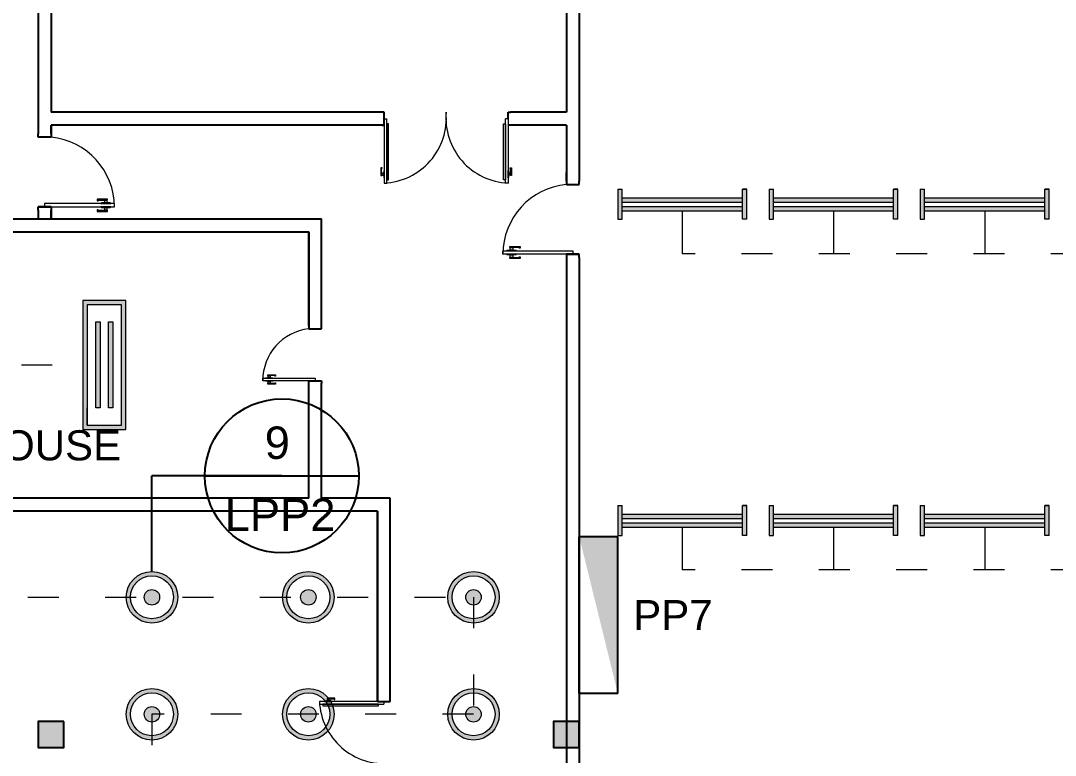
# Model space of a CAD drawing. Header units: millimetres. Extents: x 3339 to 2017737, y 4955 to 2748989.
# Drawn here: x 1434887 to 1446933, y 1273467 to 1282015 of the extents above; entities that cross this region are included whole.
import ezdxf

# ---------------------------------------------------------------- set-up
doc = ezdxf.new("R2010")
doc.units = ezdxf.units.MM
doc.header["$LTSCALE"] = 30
doc.linetypes.add('ACAD_ISO03W100', pattern=[30, 12, -18])
for name, color, linetype, lineweight in [('A-DETL-GENF', 92, 'Continuous', 13), ('A-DOOR', 31, 'Continuous', 13), ('LIGHT LINES', 6, 'ACAD_ISO03W100', 13), ('LIGHTS', 6, 'Continuous', 13)]:
    doc.layers.add(name, color=color, linetype=linetype, lineweight=lineweight)
doc.layers.add('TEXT', color=7, linetype='Continuous')
doc.styles.get("Standard").update_dxf_attribs({"font": 'arial.ttf'})

msp = doc.modelspace()

# ---------------------------------------------------------------- hatches: boundary and pattern name
at = {"true_color": 0xf8d731}
h = msp.add_hatch(color=40, dxfattribs=at)
h.dxf.hatch_style = 1
h.paths.add_polyline_path([(1441840.35, 1276010.181), (1441390.35, 1276010.181), (1441840.35, 1274185.181)])
h = msp.add_hatch(color=2)
h.dxf.hatch_style = 1
h.paths.add_polyline_path([(1435390.35, 1273859.357), (1435090.35, 1273859.357), (1435090.35, 1273559.357), (1435390.35, 1273559.357)])
h = msp.add_hatch(color=2)
h.dxf.hatch_style = 1
h.paths.add_polyline_path([(1441390.35, 1273859.357), (1441090.35, 1273859.357), (1441090.35, 1273559.357), (1441390.35, 1273559.357)])
at = {"layer": 'LIGHTS'}
h = msp.add_hatch(color=256, dxfattribs=at)
h.dxf.hatch_style = 1
h.paths.add_polyline_path([(1441840.35, 1279703.802), (1441890.35, 1279703.802), (1441890.35, 1280053.802), (1441840.35, 1280053.802)])
h = msp.add_hatch(color=256, dxfattribs=at)
h.dxf.hatch_style = 1
h.paths.add_polyline_path([(1443290.35, 1279903.802), (1443290.35, 1279953.802), (1441890.35, 1279953.802), (1441890.35, 1279903.802)])
h = msp.add_hatch(color=256, dxfattribs=at)
h.dxf.hatch_style = 1
h.paths.add_polyline_path([(1443290.35, 1279703.802), (1443340.35, 1279703.802), (1443340.35, 1280053.802), (1443290.35, 1280053.802)])
h = msp.add_hatch(color=256, dxfattribs=at)
h.dxf.hatch_style = 1
h.paths.add_polyline_path([(1443600.876, 1279703.802), (1443650.876, 1279703.802), (1443650.876, 1280053.802), (1443600.876, 1280053.802)])
h = msp.add_hatch(color=256, dxfattribs=at)
h.dxf.hatch_style = 1
h.paths.add_polyline_path([(1445050.876, 1279903.802), (1445050.876, 1279953.802), (1443650.876, 1279953.802), (1443650.876, 1279903.802)])
h = msp.add_hatch(color=256, dxfattribs=at)
h.dxf.hatch_style = 1
h.paths.add_polyline_path([(1445050.876, 1279703.802), (1445100.876, 1279703.802), (1445100.876, 1280053.802), (1445050.876, 1280053.802)])
h = msp.add_hatch(color=256, dxfattribs=at)
h.dxf.hatch_style = 1
h.paths.add_polyline_path([(1445361.403, 1279703.802), (1445411.403, 1279703.802), (1445411.403, 1280053.802), (1445361.403, 1280053.802)])
h = msp.add_hatch(color=256, dxfattribs=at)
h.dxf.hatch_style = 1
h.paths.add_polyline_path([(1446811.403, 1279903.802), (1446811.403, 1279953.802), (1445411.403, 1279953.802), (1445411.403, 1279903.802)])
h = msp.add_hatch(color=256, dxfattribs=at)
h.dxf.hatch_style = 1
h.paths.add_polyline_path([(1446811.403, 1279703.802), (1446861.403, 1279703.802), (1446861.403, 1280053.802), (1446811.403, 1280053.802)])
h = msp.add_hatch(color=256, dxfattribs=at)
h.dxf.hatch_style = 1
h.paths.add_polyline_path([(1441890.35, 1279853.802), (1441890.35, 1279803.802), (1443290.35, 1279803.802), (1443290.35, 1279853.802)])
h = msp.add_hatch(color=256, dxfattribs=at)
h.dxf.hatch_style = 1
h.paths.add_polyline_path([(1443650.876, 1279853.802), (1443650.876, 1279803.802), (1445050.876, 1279803.802), (1445050.876, 1279853.802)])
h = msp.add_hatch(color=256, dxfattribs=at)
h.dxf.hatch_style = 1
h.paths.add_polyline_path([(1445411.403, 1279853.802), (1445411.403, 1279803.802), (1446811.403, 1279803.802), (1446811.403, 1279853.802)])
h = msp.add_hatch(color=256, dxfattribs=at)
h.dxf.hatch_style = 1
h.paths.add_polyline_path([(1436111.082, 1278759.357), (1435611.082, 1278759.357), (1435611.082, 1277259.357), (1436111.082, 1277259.357)])
h.paths.add_polyline_path([(1435661.082, 1278709.357), (1436061.082, 1278709.357), (1436061.082, 1277309.357), (1435661.082, 1277309.357), (1435661.082, 1277509.357)], flags=16)
h.paths.add_polyline_path([(1435761.082, 1278509.357), (1435811.082, 1278509.357), (1435811.082, 1277509.357), (1435761.082, 1277509.357)], flags=0)
h.paths.add_polyline_path([(1435911.082, 1278509.357), (1435961.082, 1278509.357), (1435961.082, 1277509.357), (1435911.082, 1277509.357)], flags=0)
h = msp.add_hatch(color=256, dxfattribs=at)
h.dxf.hatch_style = 1
h.paths.add_polyline_path([(1435761.082, 1277509.357), (1435811.082, 1277509.357), (1435811.082, 1278509.357), (1435761.082, 1278509.357)])
h = msp.add_hatch(color=256, dxfattribs=at)
h.dxf.hatch_style = 1
h.paths.add_polyline_path([(1435961.082, 1278509.357), (1435911.082, 1278509.357), (1435911.082, 1277509.357), (1435961.082, 1277509.357)])
h = msp.add_hatch(color=256, dxfattribs=at)
h.dxf.hatch_style = 1
h.paths.add_polyline_path([(1441840.35, 1276023.246), (1441890.35, 1276023.246), (1441890.35, 1276373.246), (1441840.35, 1276373.246)])
h = msp.add_hatch(color=256, dxfattribs=at)
h.dxf.hatch_style = 1
h.paths.add_polyline_path([(1443290.35, 1276023.246), (1443340.35, 1276023.246), (1443340.35, 1276373.246), (1443290.35, 1276373.246)])
h = msp.add_hatch(color=256, dxfattribs=at)
h.dxf.hatch_style = 1
h.paths.add_polyline_path([(1443600.876, 1276023.246), (1443650.876, 1276023.246), (1443650.876, 1276373.246), (1443600.876, 1276373.246)])
h = msp.add_hatch(color=256, dxfattribs=at)
h.dxf.hatch_style = 1
h.paths.add_polyline_path([(1445050.876, 1276023.246), (1445100.876, 1276023.246), (1445100.876, 1276373.246), (1445050.876, 1276373.246)])
h = msp.add_hatch(color=256, dxfattribs=at)
h.dxf.hatch_style = 1
h.paths.add_polyline_path([(1445361.403, 1276023.246), (1445411.403, 1276023.246), (1445411.403, 1276373.246), (1445361.403, 1276373.246)])
h = msp.add_hatch(color=256, dxfattribs=at)
h.dxf.hatch_style = 1
h.paths.add_polyline_path([(1446811.403, 1276023.246), (1446861.403, 1276023.246), (1446861.403, 1276373.246), (1446811.403, 1276373.246)])
h = msp.add_hatch(color=256, dxfattribs=at)
h.dxf.hatch_style = 1
h.paths.add_polyline_path([(1443290.35, 1276223.246), (1443290.35, 1276273.246), (1441890.35, 1276273.246), (1441890.35, 1276223.246)])
h = msp.add_hatch(color=256, dxfattribs=at)
h.dxf.hatch_style = 1
h.paths.add_polyline_path([(1445050.876, 1276223.246), (1445050.876, 1276273.246), (1443650.876, 1276273.246), (1443650.876, 1276223.246)])
h = msp.add_hatch(color=256, dxfattribs=at)
h.dxf.hatch_style = 1
h.paths.add_polyline_path([(1446811.403, 1276223.246), (1446811.403, 1276273.246), (1445411.403, 1276273.246), (1445411.403, 1276223.246)])
h = msp.add_hatch(color=256, dxfattribs=at)
h.dxf.hatch_style = 1
h.paths.add_polyline_path([(1441890.35, 1276173.246), (1441890.35, 1276123.246), (1443290.35, 1276123.246), (1443290.35, 1276173.246)])
h = msp.add_hatch(color=256, dxfattribs=at)
h.dxf.hatch_style = 1
h.paths.add_polyline_path([(1443650.876, 1276173.246), (1443650.876, 1276123.246), (1445050.876, 1276123.246), (1445050.876, 1276173.246)])
h = msp.add_hatch(color=256, dxfattribs=at)
h.dxf.hatch_style = 1
h.paths.add_polyline_path([(1445411.403, 1276173.246), (1445411.403, 1276123.246), (1446811.403, 1276123.246), (1446811.403, 1276173.246)])
h = msp.add_hatch(color=256, dxfattribs=at)
h.dxf.hatch_style = 1
h.paths.add_polyline_path([(1436165.401, 1275305.862), (1436115.401, 1275305.862, 1), (1436715.401, 1275305.862), (1436665.401, 1275305.862, -1)])
h.paths.add_polyline_path([(1436665.401, 1275305.862), (1436715.401, 1275305.862, 1), (1436115.401, 1275305.862), (1436165.401, 1275305.862, -1)])
h = msp.add_hatch(color=256, dxfattribs=at)
h.dxf.hatch_style = 1
h.paths.add_polyline_path([(1438536.589, 1275305.862), (1438486.589, 1275305.862, -1), (1437986.589, 1275305.862), (1437936.589, 1275305.862, 1)])
h.paths.add_polyline_path([(1437936.589, 1275305.862), (1437986.589, 1275305.862, -1), (1438486.589, 1275305.862), (1438536.589, 1275305.862, 1)])
h = msp.add_hatch(color=256, dxfattribs=at)
h.dxf.hatch_style = 1
h.paths.add_polyline_path([(1439859.573, 1275305.862), (1439909.573, 1275305.862, -1), (1440409.573, 1275305.862, -0.414213562), (1440159.573, 1275055.862), (1440159.573, 1275005.862, 0.414213562), (1440459.573, 1275305.862, 1)])
h.paths.add_polyline_path([(1439909.573, 1275305.862), (1439859.573, 1275305.862, 0.414213562), (1440159.573, 1275005.862), (1440159.573, 1275055.862, -0.414213562)], flags=17)
h = msp.add_hatch(color=256, dxfattribs=at)
h.dxf.hatch_style = 1
h.paths.add_polyline_path([(1436505.401, 1275305.862, 1), (1436325.401, 1275305.862, 1)])
h = msp.add_hatch(color=256, dxfattribs=at)
h.dxf.hatch_style = 1
h.paths.add_polyline_path([(1438326.589, 1275305.862, 1), (1438146.589, 1275305.862, 1)])
h = msp.add_hatch(color=256, dxfattribs=at)
h.dxf.hatch_style = 1
h.paths.add_polyline_path([(1440249.573, 1275305.862, 1), (1440069.573, 1275305.862, 1)])
h = msp.add_hatch(color=256, dxfattribs=at)
h.dxf.hatch_style = 1
h.paths.add_polyline_path([(1436665.401, 1273944.27), (1436715.401, 1273944.27, 1), (1436115.401, 1273944.27, 0.414213562), (1436415.401, 1273644.27), (1436415.401, 1273694.27, -0.414213562), (1436165.401, 1273944.27, -1)])
h.paths.add_polyline_path([(1436715.401, 1273944.27), (1436665.401, 1273944.27, -0.414213562), (1436415.401, 1273694.27), (1436415.401, 1273644.27, 0.414213562)], flags=17)
h = msp.add_hatch(color=256, dxfattribs=at)
h.dxf.hatch_style = 1
h.paths.add_polyline_path([(1437936.589, 1273944.27), (1437986.589, 1273944.27, -0.713418772), (1438433.643, 1274098.12), (1438456.569, 1274098.12), (1438456.569, 1274121.932), (1438454.188, 1274121.932), (1438454.188, 1274131.457), (1438471.027, 1274131.457, 0.709313027)])
h.paths.add_polyline_path([(1438536.589, 1273944.27), (1438486.589, 1273944.27, -0.156388927), (1438439.982, 1273798.904, 0.018031945), (1438465.556, 1273750.429, 0.177456154)])
h.paths.add_polyline_path([(1438520.616, 1274040.857), (1438467.178, 1274040.857, -0.099493804), (1438486.589, 1273944.27), (1438536.589, 1273944.27, 0.082132996)])
h.paths.add_polyline_path([(1438511.941, 1274063.357), (1438456.403, 1274063.357, -0.024962107), (1438467.178, 1274040.857), (1438520.616, 1274040.857, 0.020103519)])
h.paths.add_polyline_path([(1438496.922, 1274093.357), (1438437.271, 1274093.357, -0.035626928), (1438456.403, 1274063.357), (1438511.941, 1274063.357, 0.027979683)])
h.paths.add_polyline_path([(1438480.381, 1274119.1, 0.002916695), (1438478.325, 1274121.932), (1438456.569, 1274121.932), (1438456.569, 1274098.12), (1438480.381, 1274098.12)])
h.paths.add_polyline_path([(1438480.381, 1274119.1), (1438480.381, 1274098.12), (1438494.136, 1274098.12, 0.020915035)])
h.paths.add_polyline_path([(1438494.136, 1274098.12), (1438480.381, 1274098.12), (1438433.643, 1274098.12, -0.005986807), (1438437.271, 1274093.357), (1438496.922, 1274093.357, 0.004597984)])
h.paths.add_polyline_path([(1438471.027, 1274131.457), (1438454.188, 1274131.457), (1438454.188, 1274121.932), (1438456.569, 1274121.932), (1438478.325, 1274121.932, 0.010000613)])
h.paths.add_polyline_path([(1438465.556, 1273750.429, -0.018031945), (1438439.982, 1273798.904, -0.729521922), (1437986.589, 1273944.27), (1437936.589, 1273944.27, 0.69857705)])
h = msp.add_hatch(color=256, dxfattribs=at)
h.dxf.hatch_style = 1
h.paths.add_polyline_path([(1440159.573, 1274244.27), (1440159.573, 1274194.27, -0.414213562), (1440409.573, 1273944.27, -1), (1439909.573, 1273944.27), (1439859.573, 1273944.27, 1), (1440459.573, 1273944.27, 0.414213562)])
h.paths.add_polyline_path([(1440159.573, 1274194.27), (1440159.573, 1274244.27, 0.414213562), (1439859.573, 1273944.27), (1439909.573, 1273944.27, -0.414213562)], flags=17)
h = msp.add_hatch(color=256, dxfattribs=at)
h.dxf.hatch_style = 1
h.paths.add_polyline_path([(1436505.401, 1273944.27, 1), (1436325.401, 1273944.27, 1)])
h = msp.add_hatch(color=256, dxfattribs=at)
h.dxf.hatch_style = 1
h.paths.add_polyline_path([(1438326.589, 1273944.27, 1), (1438146.589, 1273944.27, 1)])
h = msp.add_hatch(color=256, dxfattribs=at)
h.dxf.hatch_style = 1
h.paths.add_polyline_path([(1440249.573, 1273944.27, 1), (1440069.573, 1273944.27, 1)])

# ---------------------------------------------------------------- linework, layer by layer
at = {"color": 0}
for p, q in [((1441390.35, 1292787.977), (1441390.35, 1280149.357)), ((1435090.35, 1290509.357), (1435090.35, 1280699.357)), ((1435240.35, 1290509.357), (1435240.35, 1281286.857)), ((1441240.35, 1290509.357), (1441240.35, 1280949.357)), ((1435240.35, 1281984.357), (1435240.35, 1280949.357)), ((1439090.35, 1280949.357), (1435240.35, 1280949.357)), ((1441240.35, 1280949.357), (1440590.35, 1280949.357)), ((1435240.35, 1280799.357), (1435240.35, 1280699.357)), ((1435240.35, 1280699.357), (1435240.35, 1280799.357)), ((1439118.85, 1280799.357), (1435240.35, 1280799.357)), ((1439124.1, 1280874.357), (1439118.85, 1280874.357)), ((1440561.85, 1280874.357), (1440556.6, 1280874.357)), ((1441090.35, 1280799.357), (1440561.85, 1280799.357)), ((1441240.35, 1280799.357), (1440590.35, 1280799.357)), ((1441240.35, 1280799.357), (1441240.35, 1280149.357)), ((1441240.35, 1280249.357), (1441240.35, 1280149.357)), ((1441240.35, 1280149.357), (1441240.35, 1280249.357)), ((1429390.35, 1279709.357), (1438390.35, 1279709.357)), ((1435090.35, 1279809.357), (1435090.35, 1279709.357)), ((1435240.35, 1279809.357), (1435240.35, 1279709.357)), ((1435240.35, 1279709.357), (1435240.35, 1279809.357)), ((1438390.35, 1278464.357), (1438390.35, 1279709.357)), ((1429390.35, 1279559.357), (1438240.35, 1279559.357)), ((1438240.35, 1278464.357), (1438240.35, 1279559.357)), ((1438240.35, 1279559.357), (1438240.35, 1278464.357)), ((1441240.35, 1279259.357), (1441240.35, 1270184.357)), ((1441390.35, 1279259.357), (1441390.35, 1255559.357)), ((1438240.35, 1276459.357), (1438240.35, 1277796.857)), ((1438390.35, 1276459.357), (1438390.35, 1277796.857)), ((1438240.35, 1276459.357), (1429540.35, 1276459.357)), ((1439190.35, 1276459.357), (1438390.35, 1276459.357)), ((1439190.35, 1274121.857), (1439190.35, 1276459.357)), ((1439040.35, 1276309.357), (1432240.35, 1276309.357)), ((1439040.35, 1274093.357), (1439040.35, 1276309.357)), ((1439040.35, 1276309.357), (1439040.35, 1274093.357)), ((1439040.35, 1274095.607), (1439040.35, 1274093.357)), ((1439040.35, 1274093.357), (1439040.35, 1274095.607)), ((1439115.35, 1274093.357), (1439115.35, 1274088.107))]:
    msp.add_line(p, q, dxfattribs=at)
for p, q in [((1439118.85, 1280949.357), (1439090.35, 1280949.357)), ((1439118.85, 1280799.357), (1439118.85, 1280949.357)), ((1440561.85, 1280874.357), (1440561.85, 1280949.357)), ((1440561.85, 1280949.357), (1440590.35, 1280949.357)), ((1439090.35, 1280799.357), (1439118.85, 1280799.357)), ((1440590.35, 1280799.357), (1440561.85, 1280799.357)), ((1435090.35, 1280657.895), (1435090.35, 1280699.357)), ((1435240.35, 1280699.357), (1435240.35, 1280657.895)), ((1435240.35, 1280657.895), (1435090.35, 1280657.895)), ((1441240.35, 1280149.357), (1441240.35, 1280107.895)), ((1441240.35, 1280107.895), (1441390.35, 1280107.895)), ((1441390.35, 1280107.895), (1441390.35, 1280149.357)), ((1441390.35, 1280107.895), (1441390.35, 1280149.357)), ((1435240.35, 1279847.357), (1435090.35, 1279847.357)), ((1435090.35, 1279809.357), (1435090.35, 1279847.357)), ((1435090.35, 1279847.357), (1435240.35, 1279847.357)), ((1435240.35, 1279847.357), (1435240.35, 1279809.357)), ((1441240.35, 1279297.357), (1441390.35, 1279297.357)), ((1441390.35, 1279297.357), (1441240.35, 1279297.357)), ((1441240.35, 1279297.357), (1441240.35, 1279259.357)), ((1441390.35, 1279259.357), (1441390.35, 1279297.357)), ((1441390.35, 1279259.357), (1441390.35, 1279297.357)), ((1438240.35, 1278464.357), (1438240.35, 1278431.233)), ((1438240.35, 1278431.233), (1438390.35, 1278431.233)), ((1438390.35, 1278431.233), (1438390.35, 1278464.357)), ((1438240.35, 1277796.857), (1438240.35, 1277825.357)), ((1438240.35, 1277825.357), (1438390.35, 1277825.357)), ((1438390.35, 1277825.357), (1438390.35, 1277796.857)), ((1436415.401, 1275605.862), (1436415.401, 1276717.674)), ((1437028.452, 1276717.674), (1436415.401, 1276717.674)), ((1437928.452, 1276717.674), (1437028.452, 1276717.674)), ((1437028.452, 1276717.674), (1438828.452, 1276717.674)), ((1441390.35, 1274185.181), (1441390.35, 1276010.181)), ((1441840.35, 1276010.181), (1441390.35, 1276010.181)), ((1441840.35, 1274185.181), (1441840.35, 1276010.181)), ((1441840.35, 1274185.181), (1441390.35, 1274185.181)), ((1439040.35, 1274121.857), (1439040.35, 1274093.357)), ((1439040.35, 1274093.357), (1439190.35, 1274093.357)), ((1439190.35, 1274093.357), (1439190.35, 1274121.857))]:
    msp.add_line(p, q)
for points in [[(1435390.35, 1273859.357), (1435090.35, 1273859.357), (1435090.35, 1273559.357), (1435390.35, 1273559.357), (1435390.35, 1273859.357)], [(1441390.35, 1273859.357), (1441090.35, 1273859.357), (1441090.35, 1273559.357), (1441390.35, 1273559.357), (1441390.35, 1273859.357)]]:
    msp.add_lwpolyline(points, close=True)
msp.add_circle((1437928.452, 1276717.674), 896.27)
at = {"layer": 'A-DETL-GENF'}
for p, q in [((1439148.85, 1280813.652), (1439148.85, 1280164.152)), ((1439171.35, 1280813.652), (1439148.85, 1280813.652)), ((1439171.35, 1280164.152), (1439171.35, 1280813.652)), ((1440509.35, 1280164.152), (1440509.35, 1280813.652)), ((1440509.35, 1280813.652), (1440531.85, 1280813.652)), ((1440531.85, 1280813.652), (1440531.85, 1280164.152)), ((1439080.75, 1280303.575), (1439080.75, 1280241.77)), ((1439095.121, 1280303.575), (1439080.75, 1280303.575)), ((1439089.335, 1280294.684), (1439080.75, 1280303.27)), ((1439080.75, 1280241.77), (1439089.335, 1280241.77)), ((1439090.275, 1280241.77), (1439080.75, 1280241.77)), ((1439080.75, 1280241.77), (1439080.75, 1280213.195)), ((1439080.75, 1280213.195), (1439090.275, 1280213.195)), ((1439089.335, 1280241.77), (1439089.335, 1280294.684)), ((1439089.335, 1280294.684), (1439095.121, 1280294.684)), ((1439090.275, 1280213.195), (1439090.275, 1280241.77)), ((1439090.275, 1280239.389), (1439090.275, 1280215.576)), ((1439114.088, 1280239.389), (1439090.275, 1280239.389)), ((1439090.275, 1280215.576), (1439114.088, 1280215.576)), ((1439095.121, 1280294.684), (1439095.121, 1280303.575)), ((1439118.85, 1280270.345), (1439114.088, 1280265.582)), ((1439114.088, 1280265.582), (1439114.088, 1280189.382)), ((1439114.088, 1280215.576), (1439114.088, 1280239.389)), ((1439114.088, 1280189.382), (1439118.85, 1280184.62)), ((1439118.85, 1280184.62), (1439118.85, 1280270.345)), ((1440561.85, 1280184.62), (1440561.85, 1280270.345)), ((1440561.85, 1280270.345), (1440566.613, 1280265.582)), ((1440566.613, 1280189.382), (1440561.85, 1280184.62)), ((1440566.613, 1280265.582), (1440566.613, 1280189.382)), ((1440566.613, 1280215.576), (1440566.613, 1280239.389)), ((1440566.613, 1280239.389), (1440590.425, 1280239.389)), ((1440590.425, 1280215.576), (1440566.613, 1280215.576)), ((1440585.579, 1280294.684), (1440585.579, 1280303.575)), ((1440585.579, 1280303.575), (1440599.95, 1280303.575)), ((1440591.365, 1280294.684), (1440585.579, 1280294.684)), ((1440590.425, 1280241.77), (1440599.95, 1280241.77)), ((1440590.425, 1280213.195), (1440590.425, 1280241.77)), ((1440590.425, 1280239.389), (1440590.425, 1280215.576)), ((1440599.95, 1280213.195), (1440590.425, 1280213.195)), ((1440591.365, 1280294.684), (1440599.95, 1280303.27)), ((1440591.365, 1280241.77), (1440591.365, 1280294.684)), ((1440599.95, 1280241.77), (1440591.365, 1280241.77)), ((1440599.95, 1280303.575), (1440599.95, 1280241.77)), ((1440599.95, 1280241.77), (1440599.95, 1280213.195)), ((1439148.85, 1280164.152), (1439171.35, 1280164.152)), ((1440531.85, 1280164.152), (1440509.35, 1280164.152)), ((1435777.893, 1279938.157), (1435777.893, 1279918.997)), ((1435860.3, 1279938.157), (1435777.893, 1279938.157)), ((1435777.893, 1279918.997), (1435789.747, 1279918.997)), ((1435789.747, 1279926.71), (1435778.3, 1279938.157)), ((1435789.747, 1279918.997), (1435789.747, 1279926.71)), ((1435789.747, 1279926.71), (1435860.3, 1279926.71)), ((1435828.55, 1279893.707), (1435822.2, 1279887.357)), ((1435822.2, 1279887.357), (1435936.5, 1279887.357)), ((1435936.5, 1279847.357), (1435822.2, 1279847.357)), ((1435822.2, 1279847.357), (1435828.55, 1279841.007)), ((1435930.15, 1279893.707), (1435828.55, 1279893.707)), ((1435828.55, 1279841.007), (1435930.15, 1279841.007)), ((1435860.3, 1279926.71), (1435860.3, 1279938.157)), ((1435898.4, 1279938.157), (1435860.3, 1279938.157)), ((1435860.3, 1279938.157), (1435860.3, 1279925.457)), ((1435860.3, 1279925.457), (1435898.4, 1279925.457)), ((1435863.475, 1279925.457), (1435863.475, 1279893.707)), ((1435895.225, 1279925.457), (1435863.475, 1279925.457)), ((1435863.475, 1279893.707), (1435895.225, 1279893.707)), ((1435895.225, 1279841.007), (1435863.475, 1279841.007)), ((1435863.475, 1279841.007), (1435863.475, 1279809.257)), ((1435895.225, 1279893.707), (1435895.225, 1279925.457)), ((1435895.225, 1279809.257), (1435895.225, 1279841.007)), ((1435898.4, 1279925.457), (1435898.4, 1279938.157)), ((1435936.5, 1279887.357), (1435930.15, 1279893.707)), ((1435930.15, 1279841.007), (1435936.5, 1279847.357)), ((1435789.747, 1279815.718), (1435777.893, 1279815.718)), ((1435777.893, 1279815.718), (1435777.893, 1279796.557)), ((1435777.893, 1279796.557), (1435860.3, 1279796.557)), ((1435789.747, 1279808.004), (1435778.3, 1279796.557)), ((1435789.747, 1279808.004), (1435789.747, 1279815.718)), ((1435860.3, 1279808.004), (1435789.747, 1279808.004)), ((1435860.3, 1279809.257), (1435860.3, 1279796.557)), ((1435898.4, 1279809.257), (1435860.3, 1279809.257)), ((1435860.3, 1279796.557), (1435860.3, 1279808.004)), ((1435860.3, 1279796.557), (1435898.4, 1279796.557)), ((1435863.475, 1279809.257), (1435895.225, 1279809.257)), ((1435898.4, 1279796.557), (1435898.4, 1279809.257)), ((1440544.2, 1279337.357), (1440550.55, 1279343.707)), ((1440550.55, 1279343.707), (1440652.15, 1279343.707)), ((1440582.3, 1279375.457), (1440582.3, 1279388.157)), ((1440582.3, 1279388.157), (1440620.4, 1279388.157)), ((1440620.4, 1279375.457), (1440582.3, 1279375.457)), ((1440585.475, 1279343.707), (1440585.475, 1279375.457)), ((1440585.475, 1279375.457), (1440617.225, 1279375.457)), ((1440617.225, 1279343.707), (1440585.475, 1279343.707)), ((1440617.225, 1279375.457), (1440617.225, 1279343.707)), ((1440620.4, 1279376.71), (1440620.4, 1279388.157)), ((1440620.4, 1279388.157), (1440702.807, 1279388.157)), ((1440620.4, 1279388.157), (1440620.4, 1279375.457)), ((1440690.953, 1279376.71), (1440620.4, 1279376.71)), ((1440652.15, 1279343.707), (1440658.5, 1279337.357)), ((1440690.953, 1279376.71), (1440702.4, 1279388.157)), ((1440690.953, 1279368.997), (1440690.953, 1279376.71)), ((1440702.807, 1279368.997), (1440690.953, 1279368.997)), ((1440702.807, 1279388.157), (1440702.807, 1279368.997)), ((1440658.5, 1279337.357), (1440544.2, 1279337.357)), ((1440544.2, 1279297.357), (1440658.5, 1279297.357)), ((1440550.55, 1279291.007), (1440544.2, 1279297.357)), ((1440652.15, 1279291.007), (1440550.55, 1279291.007)), ((1440582.3, 1279246.557), (1440582.3, 1279259.257)), ((1440582.3, 1279259.257), (1440620.4, 1279259.257)), ((1440620.4, 1279246.557), (1440582.3, 1279246.557)), ((1440585.475, 1279259.257), (1440585.475, 1279291.007)), ((1440585.475, 1279291.007), (1440617.225, 1279291.007)), ((1440617.225, 1279259.257), (1440585.475, 1279259.257)), ((1440617.225, 1279291.007), (1440617.225, 1279259.257)), ((1440620.4, 1279259.257), (1440620.4, 1279246.557)), ((1440620.4, 1279246.557), (1440620.4, 1279258.004)), ((1440620.4, 1279258.004), (1440690.953, 1279258.004)), ((1440702.807, 1279246.557), (1440620.4, 1279246.557)), ((1440658.5, 1279297.357), (1440652.15, 1279291.007)), ((1440690.953, 1279258.004), (1440690.953, 1279265.718)), ((1440690.953, 1279265.718), (1440702.807, 1279265.718)), ((1440690.953, 1279258.004), (1440702.4, 1279246.557)), ((1440702.807, 1279265.718), (1440702.807, 1279246.557)), ((1437736.988, 1277855.357), (1437741.75, 1277860.12)), ((1437822.713, 1277855.357), (1437736.988, 1277855.357)), ((1437736.988, 1277825.357), (1437822.713, 1277825.357)), ((1437741.75, 1277820.595), (1437736.988, 1277825.357)), ((1437741.75, 1277860.12), (1437817.95, 1277860.12)), ((1437817.95, 1277820.595), (1437741.75, 1277820.595)), ((1437765.563, 1277883.932), (1437765.563, 1277893.457)), ((1437765.563, 1277893.457), (1437794.138, 1277893.457)), ((1437794.138, 1277883.932), (1437765.563, 1277883.932)), ((1437765.563, 1277787.257), (1437765.563, 1277796.782)), ((1437765.563, 1277796.782), (1437794.138, 1277796.782)), ((1437794.138, 1277787.257), (1437765.563, 1277787.257)), ((1437767.944, 1277860.12), (1437767.944, 1277883.932)), ((1437767.944, 1277883.932), (1437791.756, 1277883.932)), ((1437791.756, 1277860.12), (1437767.944, 1277860.12)), ((1437767.944, 1277796.782), (1437767.944, 1277820.595)), ((1437767.944, 1277820.595), (1437791.756, 1277820.595)), ((1437791.756, 1277796.782), (1437767.944, 1277796.782)), ((1437791.756, 1277883.932), (1437791.756, 1277860.12)), ((1437791.756, 1277820.595), (1437791.756, 1277796.782)), ((1437794.138, 1277884.872), (1437794.138, 1277893.457)), ((1437794.138, 1277893.457), (1437855.943, 1277893.457)), ((1437794.138, 1277893.457), (1437794.138, 1277883.932)), ((1437847.052, 1277884.872), (1437794.138, 1277884.872)), ((1437794.138, 1277796.782), (1437794.138, 1277787.257)), ((1437794.138, 1277787.257), (1437794.138, 1277795.843)), ((1437794.138, 1277795.843), (1437847.052, 1277795.843)), ((1437855.943, 1277787.257), (1437794.138, 1277787.257)), ((1437817.95, 1277860.12), (1437822.713, 1277855.357)), ((1437822.713, 1277825.357), (1437817.95, 1277820.595)), ((1437847.052, 1277884.872), (1437855.637, 1277893.457)), ((1437847.052, 1277879.087), (1437847.052, 1277884.872)), ((1437855.943, 1277879.087), (1437847.052, 1277879.087)), ((1437847.052, 1277795.843), (1437847.052, 1277801.628)), ((1437847.052, 1277801.628), (1437855.943, 1277801.628)), ((1437847.052, 1277795.843), (1437855.637, 1277787.257)), ((1437855.943, 1277893.457), (1437855.943, 1277879.087)), ((1437855.943, 1277801.628), (1437855.943, 1277787.257)), ((1439054.644, 1274063.357), (1438405.144, 1274063.357)), ((1438405.144, 1274063.357), (1438405.144, 1274040.857)), ((1438430.375, 1274098.12), (1438425.613, 1274093.357)), ((1438425.613, 1274093.357), (1438511.338, 1274093.357)), ((1438506.575, 1274098.12), (1438430.375, 1274098.12)), ((1438482.763, 1274131.457), (1438454.188, 1274131.457)), ((1438454.188, 1274131.457), (1438454.188, 1274121.932)), ((1438454.188, 1274121.932), (1438482.763, 1274121.932)), ((1438480.381, 1274121.932), (1438456.569, 1274121.932)), ((1438456.569, 1274121.932), (1438456.569, 1274098.12)), ((1438456.569, 1274098.12), (1438480.381, 1274098.12)), ((1438480.381, 1274098.12), (1438480.381, 1274121.932)), ((1438544.568, 1274131.457), (1438482.763, 1274131.457)), ((1438482.763, 1274122.872), (1438535.677, 1274122.872)), ((1438535.677, 1274122.872), (1438544.262, 1274131.457)), ((1438535.677, 1274122.872), (1438535.677, 1274117.087)), ((1438535.677, 1274117.087), (1438544.568, 1274117.087)), ((1438544.568, 1274117.087), (1438544.568, 1274131.457)), ((1439054.644, 1274040.857), (1439054.644, 1274063.357)), ((1438405.144, 1274040.857), (1439054.644, 1274040.857))]:
    msp.add_line(p, q, dxfattribs=at)
at = {"layer": 'A-DOOR', "lineweight": 18}
for p, q in [((1439118.85, 1280874.357), (1439118.85, 1280124.357)), ((1439118.85, 1280874.357), (1439148.85, 1280874.357)), ((1439148.85, 1280124.357), (1439148.85, 1280874.357)), ((1440531.85, 1280124.357), (1440531.85, 1280874.357)), ((1440561.85, 1280874.357), (1440531.85, 1280874.357)), ((1440561.85, 1280874.357), (1440561.85, 1280124.357)), ((1439118.85, 1280124.357), (1439148.85, 1280124.357)), ((1440561.85, 1280124.357), (1440531.85, 1280124.357)), ((1435165.35, 1279887.357), (1435165.35, 1279847.357)), ((1435979.35, 1279887.357), (1435165.35, 1279887.357)), ((1435165.35, 1279847.357), (1435979.35, 1279847.357)), ((1435979.35, 1279847.357), (1435979.35, 1279887.357)), ((1440501.35, 1279297.357), (1440501.35, 1279337.357)), ((1440501.35, 1279337.357), (1441315.35, 1279337.357)), ((1441315.35, 1279297.357), (1440501.35, 1279297.357)), ((1441315.35, 1279337.357), (1441315.35, 1279297.357)), ((1437704.85, 1277825.357), (1437704.85, 1277855.357)), ((1437704.85, 1277855.357), (1438315.35, 1277855.357)), ((1438315.35, 1277825.357), (1437704.85, 1277825.357)), ((1438315.35, 1277855.357), (1438315.35, 1277825.357)), ((1439115.35, 1274093.357), (1438365.35, 1274093.357)), ((1438365.35, 1274093.357), (1438365.35, 1274063.357)), ((1438365.35, 1274063.357), (1439115.35, 1274063.357)), ((1439115.35, 1274093.357), (1439115.35, 1274063.357))]:
    msp.add_line(p, q, dxfattribs=at)
at = {"layer": 'A-DOOR'}
for centre, radius, start, end in [((1439083.093, 1280883.621), 760.105, 272.6963499, 4.961307), ((1440597.608, 1280883.621), 760.105, 175.038693, 267.3036501), ((1435165.35, 1279847.357), 814, 0, 84.7134068), ((1441315.35, 1279297.357), 814, 95.2865932, 180), ((1438315.35, 1277825.357), 610.5, 97.05662, 180), ((1439124.614, 1274129.115), 760.105, 182.6963499, 274.961307)]:
    msp.add_arc(centre, radius, start, end, dxfattribs=at)
at = {"layer": 'LIGHT LINES'}
for p, q in [((1476040.35, 1279303.802), (1442590.35, 1279303.802)), ((1432195.28, 1278009.357), (1435611.082, 1278009.357)), ((1476040.35, 1275623.246), (1442590.35, 1275623.246)), ((1433172.02, 1275305.862), (1440159.573, 1275305.862)), ((1440159.573, 1275305.862), (1440159.573, 1273944.27)), ((1440159.573, 1273944.27), (1436415.401, 1273944.27)), ((1436415.401, 1273944.27), (1436415.401, 1272582.678))]:
    msp.add_line(p, q, dxfattribs=at)
at = {"layer": 'LIGHTS'}
for p, q in [((1441840.35, 1280053.802), (1441840.35, 1279703.802)), ((1441840.35, 1280053.802), (1441890.35, 1280053.802)), ((1441840.35, 1280053.802), (1441890.35, 1280053.802)), ((1441890.35, 1279703.802), (1441890.35, 1280053.802)), ((1441890.35, 1279953.802), (1443290.35, 1279953.802)), ((1443340.35, 1280053.802), (1443290.35, 1280053.802)), ((1443290.35, 1279703.802), (1443290.35, 1280053.802)), ((1443290.35, 1280053.802), (1443340.35, 1280053.802)), ((1443340.35, 1279703.802), (1443340.35, 1280053.802)), ((1443600.876, 1280053.802), (1443600.876, 1279703.802)), ((1443600.876, 1280053.802), (1443650.876, 1280053.802)), ((1443600.876, 1280053.802), (1443650.876, 1280053.802)), ((1443650.876, 1279703.802), (1443650.876, 1280053.802)), ((1443650.876, 1279953.802), (1445050.876, 1279953.802)), ((1445100.876, 1280053.802), (1445050.876, 1280053.802)), ((1445050.876, 1279703.802), (1445050.876, 1280053.802)), ((1445050.876, 1280053.802), (1445100.876, 1280053.802)), ((1445100.876, 1279703.802), (1445100.876, 1280053.802)), ((1445361.403, 1280053.802), (1445361.403, 1279703.802)), ((1445361.403, 1280053.802), (1445411.403, 1280053.802)), ((1445361.403, 1280053.802), (1445411.403, 1280053.802)), ((1445411.403, 1279703.802), (1445411.403, 1280053.802)), ((1445411.403, 1279953.802), (1446811.403, 1279953.802)), ((1446861.403, 1280053.802), (1446811.403, 1280053.802)), ((1446811.403, 1279703.802), (1446811.403, 1280053.802)), ((1446811.403, 1280053.802), (1446861.403, 1280053.802)), ((1446861.403, 1279703.802), (1446861.403, 1280053.802)), ((1441890.35, 1279903.802), (1443290.35, 1279903.802)), ((1441890.35, 1279853.802), (1443290.35, 1279853.802)), ((1443650.876, 1279903.802), (1445050.876, 1279903.802)), ((1443650.876, 1279853.802), (1445050.876, 1279853.802)), ((1445411.403, 1279903.802), (1446811.403, 1279903.802)), ((1445411.403, 1279853.802), (1446811.403, 1279853.802)), ((1441890.35, 1279803.802), (1443290.35, 1279803.802)), ((1442590.35, 1279803.802), (1442590.35, 1279303.802)), ((1443650.876, 1279803.802), (1445050.876, 1279803.802)), ((1444350.876, 1279803.802), (1444350.876, 1279303.802)), ((1445411.403, 1279803.802), (1446811.403, 1279803.802)), ((1446111.403, 1279803.802), (1446111.403, 1279303.802)), ((1441840.35, 1279703.802), (1441890.35, 1279703.802)), ((1443340.35, 1279703.802), (1443290.35, 1279703.802)), ((1443600.876, 1279703.802), (1443650.876, 1279703.802)), ((1445100.876, 1279703.802), (1445050.876, 1279703.802)), ((1445361.403, 1279703.802), (1445411.403, 1279703.802)), ((1446861.403, 1279703.802), (1446811.403, 1279703.802)), ((1435611.082, 1278759.357), (1435611.082, 1277259.357)), ((1436111.082, 1278759.357), (1435611.082, 1278759.357)), ((1436111.082, 1277259.357), (1436111.082, 1278759.357)), ((1435661.082, 1278709.357), (1435661.082, 1277309.357)), ((1436061.082, 1278709.357), (1435661.082, 1278709.357)), ((1436061.082, 1277309.357), (1436061.082, 1278709.357)), ((1435761.082, 1277509.357), (1435761.082, 1278509.357)), ((1435761.082, 1278509.357), (1435811.082, 1278509.357)), ((1435811.082, 1278509.357), (1435811.082, 1277509.357)), ((1435911.082, 1277509.357), (1435911.082, 1278509.357)), ((1435911.082, 1278509.357), (1435961.082, 1278509.357)), ((1435961.082, 1278509.357), (1435961.082, 1277509.357)), ((1435661.082, 1277309.357), (1435661.082, 1277509.357)), ((1435811.082, 1277509.357), (1435761.082, 1277509.357)), ((1435961.082, 1277509.357), (1435911.082, 1277509.357)), ((1435661.082, 1277309.357), (1436061.082, 1277309.357)), ((1435611.082, 1277259.357), (1436111.082, 1277259.357)), ((1441840.35, 1276373.246), (1441840.35, 1276023.246)), ((1441840.35, 1276373.246), (1441890.35, 1276373.246)), ((1441840.35, 1276373.246), (1441890.35, 1276373.246)), ((1441890.35, 1276023.246), (1441890.35, 1276373.246)), ((1443340.35, 1276373.246), (1443290.35, 1276373.246)), ((1443290.35, 1276023.246), (1443290.35, 1276373.246)), ((1443290.35, 1276373.246), (1443340.35, 1276373.246)), ((1443340.35, 1276023.246), (1443340.35, 1276373.246)), ((1443600.876, 1276373.246), (1443600.876, 1276023.246)), ((1443600.876, 1276373.246), (1443650.876, 1276373.246)), ((1443600.876, 1276373.246), (1443650.876, 1276373.246)), ((1443650.876, 1276023.246), (1443650.876, 1276373.246)), ((1445100.876, 1276373.246), (1445050.876, 1276373.246)), ((1445050.876, 1276023.246), (1445050.876, 1276373.246)), ((1445050.876, 1276373.246), (1445100.876, 1276373.246)), ((1445100.876, 1276023.246), (1445100.876, 1276373.246)), ((1445361.403, 1276373.246), (1445361.403, 1276023.246)), ((1445361.403, 1276373.246), (1445411.403, 1276373.246)), ((1445361.403, 1276373.246), (1445411.403, 1276373.246)), ((1445411.403, 1276023.246), (1445411.403, 1276373.246)), ((1446861.403, 1276373.246), (1446811.403, 1276373.246)), ((1446811.403, 1276023.246), (1446811.403, 1276373.246)), ((1446811.403, 1276373.246), (1446861.403, 1276373.246)), ((1446861.403, 1276023.246), (1446861.403, 1276373.246)), ((1441890.35, 1276273.246), (1443290.35, 1276273.246)), ((1441890.35, 1276223.246), (1443290.35, 1276223.246)), ((1443650.876, 1276273.246), (1445050.876, 1276273.246)), ((1443650.876, 1276223.246), (1445050.876, 1276223.246)), ((1445411.403, 1276273.246), (1446811.403, 1276273.246)), ((1445411.403, 1276223.246), (1446811.403, 1276223.246)), ((1441890.35, 1276173.246), (1443290.35, 1276173.246)), ((1441890.35, 1276123.246), (1443290.35, 1276123.246)), ((1442590.35, 1276123.246), (1442590.35, 1275623.246)), ((1443650.876, 1276173.246), (1445050.876, 1276173.246)), ((1443650.876, 1276123.246), (1445050.876, 1276123.246)), ((1444350.876, 1276123.246), (1444350.876, 1275623.246)), ((1445411.403, 1276173.246), (1446811.403, 1276173.246)), ((1445411.403, 1276123.246), (1446811.403, 1276123.246)), ((1446111.403, 1276123.246), (1446111.403, 1275623.246)), ((1441840.35, 1276023.246), (1441890.35, 1276023.246)), ((1443340.35, 1276023.246), (1443290.35, 1276023.246)), ((1443600.876, 1276023.246), (1443650.876, 1276023.246)), ((1445100.876, 1276023.246), (1445050.876, 1276023.246)), ((1445361.403, 1276023.246), (1445411.403, 1276023.246)), ((1446861.403, 1276023.246), (1446811.403, 1276023.246))]:
    msp.add_line(p, q, dxfattribs=at)
for centre, radius in [((1436415.401, 1275305.862), 300), ((1436415.401, 1275305.862), 250), ((1438236.589, 1275305.862), 300), ((1438236.589, 1275305.862), 250), ((1440159.573, 1275305.862), 300), ((1440159.573, 1275305.862), 250), ((1436415.401, 1275305.862), 90), ((1438236.589, 1275305.862), 90), ((1440159.573, 1275305.862), 90), ((1436415.401, 1273944.27), 300), ((1436415.401, 1273944.27), 250), ((1438236.589, 1273944.27), 300), ((1438236.589, 1273944.27), 250), ((1440159.573, 1273944.27), 300), ((1440159.573, 1273944.27), 250), ((1436415.401, 1273944.27), 90), ((1438236.589, 1273944.27), 90), ((1440159.573, 1273944.27), 90)]:
    msp.add_circle(centre, radius, dxfattribs=at)

# ---------------------------------------------------------------- texts
at = {"char_height": 377.35925, "attachment_point": 1}
for s, insert in [('\\pxt0.39537;9', (1437728.452, 1277293.013)), ('\\pxqc,t0.39537;LPP2', (1437718.452, 1276455.033))]:
    msp.add_mtext_dynamic_manual_height_columns(s, width=377.35925, gutter_width=1886.796, heights=[0], dxfattribs=dict(at, insert=insert))
at = {"layer": 'TEXT', "insert": (1431306.355, 1277249.041), "char_height": 350, "attachment_point": 1}
msp.add_mtext_dynamic_manual_height_columns('\\pxqc;MFI WAREHOUSE', width=5317.05443, gutter_width=0, heights=[1406.025], dxfattribs=at)
at = {"layer": 'TEXT', "color": 40, "true_color": 0xf8d731, "insert": (1442062.126, 1275273.397), "char_height": 350, "attachment_point": 1}
msp.add_mtext_dynamic_manual_height_columns('\\pxqc;PP7', width=837.91337, gutter_width=0, heights=[0], dxfattribs=at)

doc.saveas('drawing.dxf')
